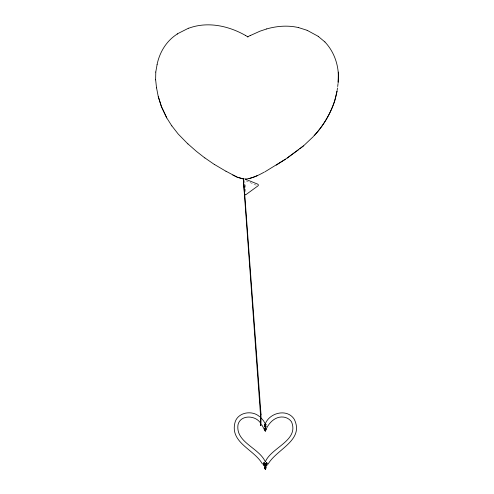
<?xml version="1.0" encoding="UTF-8"?>
<svg xmlns="http://www.w3.org/2000/svg" width="494" height="494" viewBox="0 0 494 494"><rect width="100%" height="100%" fill="white"/><g stroke="black" fill="none" stroke-linecap="round" stroke-linejoin="round"><path stroke-width="0.37" stroke-dasharray="2.47 1.85" d="M256.225 185.225L244.647 180.217L246.012 192.753"/><path stroke-width="0.74" d="M155.622 79.861L155.789 72.031M338.143 82.09C339.588 67.585 334.975 52.58 324.891 41.941M338.155 82.893L338.347 72.099M263.382 464.947L264.364 465.861L266.42 462.421L267.495 463.44L264.809 468.207L265.488 468.775L266.173 467.509L265.297 469.3L265.142 466.898L264.413 467.509L265.297 469.3L265.297 467.17M266.143 465.749L265.803 465.107L266.42 462.421L266.457 465.175M337.186 90.204L337.451 87.975M337.674 86.549L338.032 83.591M264.204 429.237L265.297 428.304L265.97 424.315L265.309 423.753L264.568 424.365L265.618 428.897L264.525 429.823M155.764 72.062L157.111 64.473M334.66 101.159L337.062 90.896C334.123 107.748 325.595 123.284 314.054 135.801M157.086 64.498C159.636 52.123 166.527 40.78 177.346 33.981L177.334 33.987M334.382 101.869C329.98 114.417 323.125 126.019 314.036 135.751M260.462 414.163L243.283 178.704M260.98 425.686L260.98 414.114L244.419 190.289M265.383 423.58C269.928 412.496 287.372 408.34 294.27 419.313C304.6 440.284 276.584 449.17 268.137 464.07M265.97 424.315L264.679 426.674L264.284 426.334M261.709 424.686L265.297 431.225C268.02 423.636 274.837 415.967 283.636 417.084C286.748 417.473 289.651 419.208 291.491 421.746C299.321 440.438 271.805 447.2 265.469 461.464M267.334 464.835L266.309 465.879L264.099 462.508L263.141 463.391L265.587 467.707L264.858 468.324M313.579 136.363L303.427 145.946L286.464 158.586M266.328 426.316L265.858 426.717L264.568 424.365M264.654 430.058L265.043 429.724M265.71 468.201L265.08 468.732L264.413 467.509M298.654 149.626L287.07 158.099M299.846 148.694L303.409 145.891M276.226 165.15L285.828 158.969L264.71 171.961M250.125 35.5L247.679 36.871L247.976 36.976L245.506 35.414M250.26 35.562L259.992 31.178L266.723 28.924M245.314 179.05C252.045 178.562 258.195 175.401 264.031 172.245M177.204 33.925L188.597 28.158M252.582 177.482L257.355 175.648M249.001 178.575L251.866 177.698M188.733 28.22C207.523 21.248 228.37 25.762 245.357 35.364L245.357 35.364M266.717 28.924C277.066 25.984 288.064 25.145 298.604 27.608M260.943 414.133L260.431 414.108L260.776 414.077M243.369 178.822L243.017 178.803M260.776 414.454L260.418 414.417L260.776 414.38M260.776 414.151L260.455 414.102L260.418 425.686M265.284 464.317L265.976 464.341M298.598 27.602L307.002 30.27M244.623 178.853L257.88 184.213L258.455 185.052L258.078 185.8L245.617 194.864L244.555 194.037L243.227 178.291M232.785 175.012L237.528 177.303L243.067 178.803L237.521 177.358L226.011 171.233M307.151 30.325L318.352 36.402M214.538 164.521L225.999 171.288M204.88 157.919L214.519 164.576M259.677 416.751C251.977 409.582 236.817 412.36 234.761 423.494C230.47 442.951 254.54 449.731 262.45 464.07M264.809 468.195L265.556 468.769M204.862 157.975L196.39 151.337L187.948 143.902M318.192 36.34L324.91 41.953M266.303 429.391L265.297 428.526L264.883 429.28L265.871 430.181M187.924 143.952L178.211 134.041L171.863 125.884M261.023 417.918L263.401 420.622L265.247 423.648M259.986 422.339C254.676 415.096 240.374 414.793 238.009 424.704C235.41 442.426 258.93 447.613 265.297 461.742M171.838 125.927L166.762 117.893L161.433 106.611L158.278 96.552M166.737 117.936L161.408 106.655L158.253 96.589L156.555 87.858M155.653 79.83L156.524 87.895M265.803 465.107L265.908 466.175L265.297 464.335L265.297 469.3M243.567 178.748L243.678 180.285M243.968 184.132L244.19 187.207M264.099 462.508L264.185 465.132M265.259 425.618L265.297 428.304M265.297 426.785L265.297 431.225"/></g></svg>
